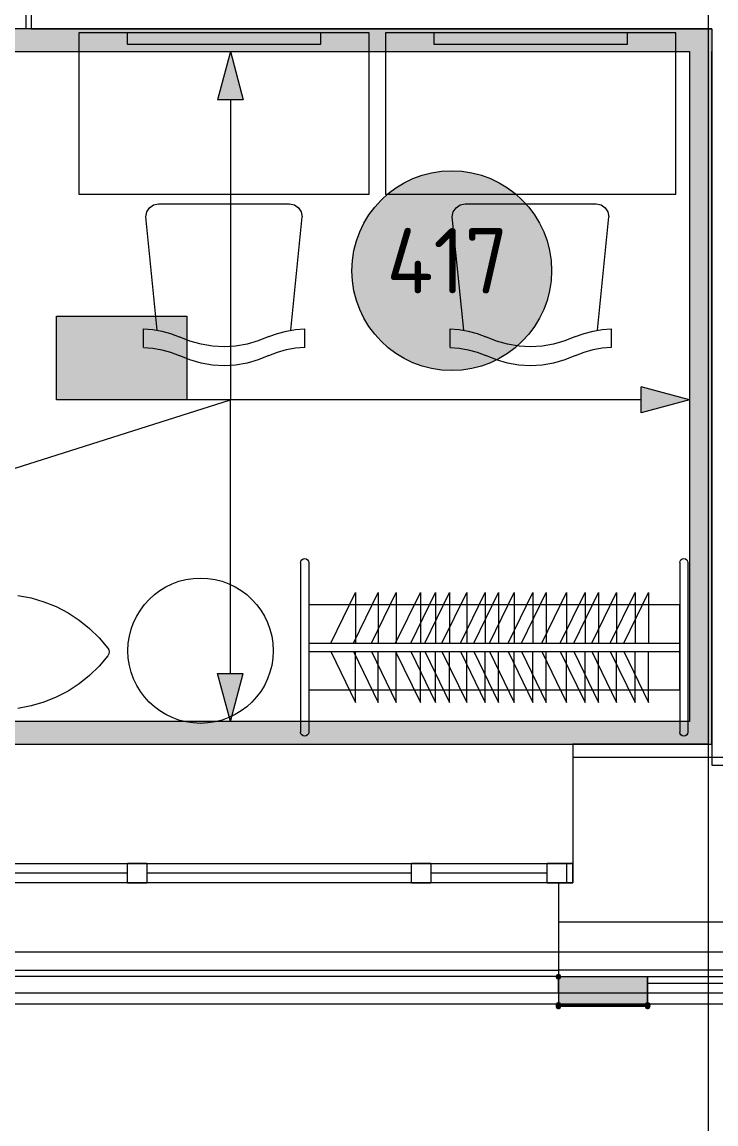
# Model space of a CAD drawing. Header units: millimetres. Extents: x 0 to 1189, y 0 to 841.
# Drawn here: x 666.9 to 688.4, y 300.54 to 334.67 of the extents above; entities that cross this region are included whole.
import ezdxf

# ---------------------------------------------------------------- set-up
doc = ezdxf.new("R2010")
doc.units = ezdxf.units.MM

msp = doc.modelspace()

# ---------------------------------------------------------------- hatches: boundary and pattern name
at = {"true_color": 0xf1d696}
h = msp.add_hatch(color=41, dxfattribs=at)
h.dxf.hatch_style = 2
h.paths.add_polyline_path([(657.727005, 333.754281), (657.727005, 334.454282), (687.57705, 334.454282), (687.57705, 333.754281)])
h = msp.add_hatch(color=41, dxfattribs=at)
h.dxf.hatch_style = 2
h.paths.add_polyline_path([(687.57705, 333.754281), (688.277052, 334.454282), (688.277052, 333.754281)])
h = msp.add_hatch(color=41, dxfattribs=at)
h.dxf.hatch_style = 2
h.paths.add_polyline_path([(687.57705, 333.754281), (687.57705, 334.454282), (688.277052, 334.454282)])
at = {"true_color": 0x0077b0}
h = msp.add_hatch(color=144, dxfattribs=at)
h.dxf.hatch_style = 2
h.paths.add_polyline_path([(673.353029, 333.754281), (673.753029, 332.261278), (672.953028, 332.261278)])
at = {"true_color": 0xf1d696}
h = msp.add_hatch(color=41, dxfattribs=at)
h.dxf.hatch_style = 2
h.paths.add_polyline_path([(687.57705, 333.754281), (688.277052, 333.754281), (688.277052, 313.004249), (687.57705, 313.004249)])
at = {"true_color": 0xffffff}
h = msp.add_hatch(color=7, dxfattribs=at)
edge = h.paths.add_edge_path()
edge.add_arc((680.212539, 326.96677), 3.093505, 0, 360)
at = {"true_color": 0x0077b0}
h = msp.add_hatch(color=144, dxfattribs=at)
h.paths.add_polyline_path([(669.178993, 324.16021), (669.178993, 324.967189), (669.149503, 325.123872), (669.060482, 325.254923), (668.931842, 325.341326), (668.775504, 325.370679), (668.619028, 325.341326), (668.487769, 325.254923), (668.400333, 325.123872), (668.372014, 324.967189), (668.372014, 324.16021), (668.400333, 324.003871), (668.487769, 323.875232), (668.619028, 323.78621), (668.775504, 323.75672), (668.931842, 323.78621), (669.060482, 323.875232), (669.149503, 324.003871)])
h.paths.add_polyline_path([(669.379636, 324.16021), (669.368482, 324.039554), (669.335056, 323.927528), (669.279409, 323.824494), (669.201593, 323.730813), (669.109824, 323.653514), (669.007772, 323.599004), (668.896108, 323.566715), (668.775504, 323.556078), (668.653771, 323.566715), (668.542064, 323.599004), (668.439865, 323.653514), (668.346658, 323.730813), (668.268928, 323.824494), (668.213471, 323.927528), (668.180234, 324.039554), (668.169167, 324.16021), (668.169167, 324.967189), (668.180234, 325.088922), (668.213471, 325.200629), (668.268928, 325.302827), (668.346658, 325.396035), (668.439865, 325.473851), (668.542064, 325.529498), (668.653771, 325.562924), (668.775504, 325.574077), (668.89616, 325.562967), (669.008186, 325.529842), (669.11122, 325.475013), (669.2049, 325.398791), (669.280805, 325.305153), (669.33547, 325.202007), (669.368534, 325.089352), (669.379636, 324.967189)])
h = msp.add_hatch(color=144, dxfattribs=at)
h.paths.add_polyline_path([(669.178993, 324.16021), (669.178993, 324.967189), (669.149503, 325.123872), (669.060482, 325.254923), (668.931842, 325.341326), (668.775504, 325.370679), (668.619028, 325.341326), (668.487769, 325.254923), (668.400333, 325.123872), (668.372014, 324.967189), (668.372014, 324.16021), (668.400333, 324.003871), (668.487769, 323.875232), (668.619028, 323.78621), (668.775504, 323.75672), (668.931842, 323.78621), (669.060482, 323.875232), (669.149503, 324.003871)])
h.paths.add_polyline_path([(669.379636, 324.16021), (669.368482, 324.039554), (669.335056, 323.927528), (669.279409, 323.824494), (669.201593, 323.730813), (669.109824, 323.653514), (669.007772, 323.599004), (668.896108, 323.566715), (668.775504, 323.556078), (668.653771, 323.566715), (668.542064, 323.599004), (668.439865, 323.653514), (668.346658, 323.730813), (668.268928, 323.824494), (668.213471, 323.927528), (668.180234, 324.039554), (668.169167, 324.16021), (668.169167, 324.967189), (668.180234, 325.088922), (668.213471, 325.200629), (668.268928, 325.302827), (668.346658, 325.396035), (668.439865, 325.473851), (668.542064, 325.529498), (668.653771, 325.562924), (668.775504, 325.574077), (668.89616, 325.562967), (669.008186, 325.529842), (669.11122, 325.475013), (669.2049, 325.398791), (669.280805, 325.305153), (669.33547, 325.202007), (669.368534, 325.089352), (669.379636, 324.967189)])
h = msp.add_hatch(color=144, dxfattribs=at)
h.paths.add_polyline_path([(669.178993, 324.16021), (669.178993, 324.967189), (669.149503, 325.123872), (669.060482, 325.254923), (668.931842, 325.341326), (668.775504, 325.370679), (668.619028, 325.341326), (668.487769, 325.254923), (668.400333, 325.123872), (668.372014, 324.967189), (668.372014, 324.16021), (668.400333, 324.003871), (668.487769, 323.875232), (668.619028, 323.78621), (668.775504, 323.75672), (668.931842, 323.78621), (669.060482, 323.875232), (669.149503, 324.003871)])
h.paths.add_polyline_path([(669.379636, 324.16021), (669.368482, 324.039554), (669.335056, 323.927528), (669.279409, 323.824494), (669.201593, 323.730813), (669.109824, 323.653514), (669.007772, 323.599004), (668.896108, 323.566715), (668.775504, 323.556078), (668.653771, 323.566715), (668.542064, 323.599004), (668.439865, 323.653514), (668.346658, 323.730813), (668.268928, 323.824494), (668.213471, 323.927528), (668.180234, 324.039554), (668.169167, 324.16021), (668.169167, 324.967189), (668.180234, 325.088922), (668.213471, 325.200629), (668.268928, 325.302827), (668.346658, 325.396035), (668.439865, 325.473851), (668.542064, 325.529498), (668.653771, 325.562924), (668.775504, 325.574077), (668.89616, 325.562967), (669.008186, 325.529842), (669.11122, 325.475013), (669.2049, 325.398791), (669.280805, 325.305153), (669.33547, 325.202007), (669.368534, 325.089352), (669.379636, 324.967189)])
h = msp.add_hatch(color=144, dxfattribs=at)
h.paths.add_polyline_path([(669.178993, 324.16021), (669.178993, 324.967189), (669.149503, 325.123872), (669.060482, 325.254923), (668.931842, 325.341326), (668.775504, 325.370679), (668.619028, 325.341326), (668.487769, 325.254923), (668.400333, 325.123872), (668.372014, 324.967189), (668.372014, 324.16021), (668.400333, 324.003871), (668.487769, 323.875232), (668.619028, 323.78621), (668.775504, 323.75672), (668.931842, 323.78621), (669.060482, 323.875232), (669.149503, 324.003871)])
h.paths.add_polyline_path([(669.379636, 324.16021), (669.368482, 324.039554), (669.335056, 323.927528), (669.279409, 323.824494), (669.201593, 323.730813), (669.109824, 323.653514), (669.007772, 323.599004), (668.896108, 323.566715), (668.775504, 323.556078), (668.653771, 323.566715), (668.542064, 323.599004), (668.439865, 323.653514), (668.346658, 323.730813), (668.268928, 323.824494), (668.213471, 323.927528), (668.180234, 324.039554), (668.169167, 324.16021), (668.169167, 324.967189), (668.180234, 325.088922), (668.213471, 325.200629), (668.268928, 325.302827), (668.346658, 325.396035), (668.439865, 325.473851), (668.542064, 325.529498), (668.653771, 325.562924), (668.775504, 325.574077), (668.89616, 325.562967), (669.008186, 325.529842), (669.11122, 325.475013), (669.2049, 325.398791), (669.280805, 325.305153), (669.33547, 325.202007), (669.368534, 325.089352), (669.379636, 324.967189)])
h = msp.add_hatch(color=144, dxfattribs=at)
h.dxf.hatch_style = 2
h.paths.add_polyline_path([(671.602113, 325.229568), (671.370603, 324.998057), (671.300047, 324.967189), (671.223911, 324.992476), (671.198624, 325.068613), (671.226736, 325.139168), (671.621957, 325.53439), (671.662747, 325.563742), (671.703537, 325.574077), (671.779673, 325.548514), (671.80496, 325.472102), (671.80496, 323.654745), (671.779673, 323.579987), (671.703537, 323.556078), (671.6274, 323.579987), (671.602113, 323.654745)])
h = msp.add_hatch(color=144, dxfattribs=at)
h.dxf.hatch_style = 2
h.paths.add_polyline_path([(671.602113, 325.229568), (671.370603, 324.998057), (671.300047, 324.967189), (671.223911, 324.992476), (671.198624, 325.068613), (671.226736, 325.139168), (671.621957, 325.53439), (671.662747, 325.563742), (671.703537, 325.574077), (671.779673, 325.548514), (671.80496, 325.472102), (671.80496, 323.654745), (671.779673, 323.579987), (671.703537, 323.556078), (671.6274, 323.579987), (671.602113, 323.654745)])
h = msp.add_hatch(color=144, dxfattribs=at)
h.dxf.hatch_style = 2
h.paths.add_polyline_path([(671.602113, 325.229568), (671.370603, 324.998057), (671.300047, 324.967189), (671.223911, 324.992476), (671.198624, 325.068613), (671.226736, 325.139168), (671.621957, 325.53439), (671.662747, 325.563742), (671.703537, 325.574077), (671.779673, 325.548514), (671.80496, 325.472102), (671.80496, 323.654745), (671.779673, 323.579987), (671.703537, 323.556078), (671.6274, 323.579987), (671.602113, 323.654745)])
h = msp.add_hatch(color=144, dxfattribs=at)
h.dxf.hatch_style = 2
h.paths.add_polyline_path([(671.602113, 325.229568), (671.370603, 324.998057), (671.300047, 324.967189), (671.223911, 324.992476), (671.198624, 325.068613), (671.226736, 325.139168), (671.621957, 325.53439), (671.662747, 325.563742), (671.703537, 325.574077), (671.779673, 325.548514), (671.80496, 325.472102), (671.80496, 323.654745), (671.779673, 323.579987), (671.703537, 323.556078), (671.6274, 323.579987), (671.602113, 323.654745)])
at = {"true_color": 0xffffff}
h = msp.add_hatch(color=7, dxfattribs=at)
h.dxf.hatch_style = 2
h.paths.add_polyline_path([(667.967021, 325.556268), (672.007027, 325.556268), (672.007027, 322.968264), (667.967021, 322.968264)])
h = msp.add_hatch(color=7, dxfattribs=at)
h.dxf.hatch_style = 2
h.paths.add_polyline_path([(667.967021, 325.556268), (672.007027, 325.556268), (672.007027, 322.968264), (667.967021, 322.968264)])
h = msp.add_hatch(color=7, dxfattribs=at)
h.dxf.hatch_style = 2
h.paths.add_polyline_path([(667.967021, 325.556268), (672.007027, 325.556268), (672.007027, 322.968264), (667.967021, 322.968264)])
h = msp.add_hatch(color=7, dxfattribs=at)
h.dxf.hatch_style = 2
h.paths.add_polyline_path([(667.967021, 325.556268), (672.007027, 325.556268), (672.007027, 322.968264), (667.967021, 322.968264)])
at = {"true_color": 0x0077b0}
h = msp.add_hatch(color=144, dxfattribs=at)
h.dxf.hatch_style = 2
h.paths.add_polyline_path([(670.692534, 324.058235), (669.885554, 324.058235), (669.809418, 324.083798), (669.784131, 324.16021), (669.809418, 324.236347), (669.885554, 324.261634), (670.692534, 324.261634), (670.76867, 324.236347), (670.793957, 324.16021), (670.76867, 324.083798)])
h = msp.add_hatch(color=144, dxfattribs=at)
h.dxf.hatch_style = 2
h.paths.add_polyline_path([(670.692534, 324.058235), (669.885554, 324.058235), (669.809418, 324.083798), (669.784131, 324.16021), (669.809418, 324.236347), (669.885554, 324.261634), (670.692534, 324.261634), (670.76867, 324.236347), (670.793957, 324.16021), (670.76867, 324.083798)])
h = msp.add_hatch(color=144, dxfattribs=at)
h.dxf.hatch_style = 2
h.paths.add_polyline_path([(670.692534, 324.058235), (669.885554, 324.058235), (669.809418, 324.083798), (669.784131, 324.16021), (669.809418, 324.236347), (669.885554, 324.261634), (670.692534, 324.261634), (670.76867, 324.236347), (670.793957, 324.16021), (670.76867, 324.083798)])
h = msp.add_hatch(color=144, dxfattribs=at)
h.dxf.hatch_style = 2
h.paths.add_polyline_path([(670.692534, 324.058235), (669.885554, 324.058235), (669.809418, 324.083798), (669.784131, 324.16021), (669.809418, 324.236347), (669.885554, 324.261634), (670.692534, 324.261634), (670.76867, 324.236347), (670.793957, 324.16021), (670.76867, 324.083798)])
h = msp.add_hatch(color=144, dxfattribs=at)
h.dxf.hatch_style = 2
h.paths.add_polyline_path([(687.57705, 322.968264), (686.084048, 322.568264), (686.084048, 323.368265)])
h = msp.add_hatch(color=144, dxfattribs=at)
h.dxf.hatch_style = 2
h.paths.add_polyline_path([(673.353029, 313.004249), (672.953028, 314.496251), (673.753029, 314.496251)])
at = {"true_color": 0xf1d696}
h = msp.add_hatch(color=41, dxfattribs=at)
h.dxf.hatch_style = 2
h.paths.add_polyline_path([(687.57705, 313.004249), (687.57705, 312.304248), (657.727005, 312.304248), (657.727005, 313.004249)])
h = msp.add_hatch(color=41, dxfattribs=at)
h.dxf.hatch_style = 2
h.paths.add_polyline_path([(687.57705, 313.004249), (688.277052, 313.004249), (688.277052, 312.304248)])
h = msp.add_hatch(color=41, dxfattribs=at)
h.dxf.hatch_style = 2
h.paths.add_polyline_path([(687.57705, 312.304248), (687.57705, 313.004249), (688.277052, 312.304248)])
h = msp.add_hatch(color=7)
h.dxf.hatch_style = 2
h.paths.add_polyline_path([(683.429044, 305.094237), (683.455482, 305.030674), (683.519044, 305.004237), (683.582607, 305.030674), (683.609044, 305.094237), (683.609044, 305.104237), (683.582607, 305.167799), (683.519044, 305.194237), (683.455482, 305.167799), (683.429044, 305.104237)])
at = {"true_color": 0x3d3d3d}
h = msp.add_hatch(color=250, dxfattribs=at)
h.dxf.hatch_style = 2
h.paths.add_polyline_path([(683.519044, 305.094237), (686.283048, 305.094237), (686.283048, 304.232235), (683.519044, 304.232235)])
h = msp.add_hatch(color=7)
h.dxf.hatch_style = 2
h.paths.add_polyline_path([(683.609044, 304.232235), (683.582607, 304.295798), (683.519044, 304.322236), (683.455482, 304.295798), (683.429044, 304.232235), (683.429044, 304.219235), (683.455482, 304.155673), (683.519044, 304.129235), (683.582607, 304.155673), (683.609044, 304.219235)])
h = msp.add_hatch(color=7)
h.dxf.hatch_style = 2
h.paths.add_polyline_path([(683.429044, 304.211235), (683.455482, 304.147673), (683.519044, 304.121235), (683.582607, 304.147673), (683.609044, 304.211235), (683.582607, 304.277798), (683.519044, 304.304236), (683.455482, 304.277798)])
h = msp.add_hatch(color=7)
h.dxf.hatch_style = 2
h.paths.add_polyline_path([(683.429044, 304.188235), (683.455482, 304.124673), (683.519044, 304.098235), (683.582607, 304.124673), (683.609044, 304.188235), (683.582607, 304.255798), (683.519044, 304.282236), (683.455482, 304.255798)])
h = msp.add_hatch(color=7)
h.dxf.hatch_style = 2
h.paths.add_polyline_path([(683.429044, 304.176235), (683.455482, 304.112673), (683.519044, 304.086235), (683.582607, 304.112673), (683.609044, 304.176235), (683.609044, 304.189235), (683.582607, 304.252798), (683.519044, 304.279236), (683.455482, 304.252798), (683.429044, 304.189235)])
h = msp.add_hatch(color=7)
h.dxf.hatch_style = 2
h.paths.add_polyline_path([(683.609044, 304.189235), (683.582607, 304.252798), (683.519044, 304.279236), (683.455482, 304.252798), (683.429044, 304.189235), (683.429044, 304.176235), (683.455482, 304.112673), (683.519044, 304.086235), (683.582607, 304.112673), (683.609044, 304.176235)])
h = msp.add_hatch(color=7)
h.dxf.hatch_style = 2
h.paths.add_polyline_path([(683.609044, 304.186235), (683.582607, 304.249798), (683.519044, 304.276236), (683.455482, 304.249798), (683.429044, 304.186235), (683.429044, 304.176235), (683.455482, 304.112673), (683.519044, 304.086235), (683.582607, 304.112673), (683.609044, 304.176235)])
h = msp.add_hatch(color=250, dxfattribs=at)
h.dxf.hatch_style = 2
h.paths.add_polyline_path([(686.283048, 304.214235), (683.519044, 304.214235)])
h = msp.add_hatch(color=250, dxfattribs=at)
h.dxf.hatch_style = 2
h.paths.add_polyline_path([(683.519044, 304.176235), (683.519044, 304.188235), (686.283048, 304.188235), (686.283048, 304.176235)])
h = msp.add_hatch(color=7)
h.dxf.hatch_style = 2
h.paths.add_polyline_path([(686.193048, 304.219235), (686.219486, 304.155673), (686.283048, 304.129235), (686.346611, 304.155673), (686.373049, 304.219235), (686.373049, 304.232235), (686.346611, 304.295798), (686.283048, 304.322236), (686.219486, 304.295798), (686.193048, 304.232235)])
h = msp.add_hatch(color=7)
h.dxf.hatch_style = 2
h.paths.add_polyline_path([(686.373049, 304.214235), (686.346611, 304.277798), (686.283048, 304.304236), (686.219486, 304.277798), (686.193048, 304.214235), (686.219486, 304.147673), (686.283048, 304.121235), (686.346611, 304.147673)])
h = msp.add_hatch(color=7)
h.dxf.hatch_style = 2
h.paths.add_polyline_path([(686.373049, 304.192235), (686.346611, 304.255798), (686.283048, 304.282236), (686.219486, 304.255798), (686.193048, 304.192235), (686.219486, 304.124673), (686.283048, 304.098235), (686.346611, 304.124673)])
h = msp.add_hatch(color=7)
h.dxf.hatch_style = 2
h.paths.add_polyline_path([(686.193048, 304.176235), (686.219486, 304.112673), (686.283048, 304.086235), (686.346611, 304.112673), (686.373049, 304.176235), (686.373049, 304.189235), (686.346611, 304.252798), (686.283048, 304.279236), (686.219486, 304.252798), (686.193048, 304.189235)])
h = msp.add_hatch(color=7)
h.dxf.hatch_style = 2
h.paths.add_polyline_path([(686.373049, 304.189235), (686.346611, 304.252798), (686.283048, 304.279236), (686.219486, 304.252798), (686.193048, 304.189235), (686.193048, 304.176235), (686.219486, 304.112673), (686.283048, 304.086235), (686.346611, 304.112673), (686.373049, 304.176235)])
h = msp.add_hatch(color=7)
h.dxf.hatch_style = 2
h.paths.add_polyline_path([(686.193048, 304.176235), (686.219486, 304.112673), (686.283048, 304.086235), (686.346611, 304.112673), (686.373049, 304.176235), (686.373049, 304.186235), (686.346611, 304.249798), (686.283048, 304.276236), (686.219486, 304.249798), (686.193048, 304.186235)])

# ---------------------------------------------------------------- linework, layer by layer
at = {"color": 7, "lineweight": 0}
for points in [[(688.173051, 237.332133), (688.173051, 497.564531)], [(667.027019, 334.454282), (667.027019, 335.554283)], [(667.177019, 335.554283), (667.177019, 334.454282)], [(688.277052, 334.454282), (657.027004, 334.454282)], [(667.177019, 334.454282), (667.027019, 334.454282)], [(667.177019, 334.454282), (688.277052, 334.454282)], [(688.277052, 334.454282), (688.277052, 311.656247)], [(688.277052, 334.454282), (688.277052, 333.754281)], [(657.727005, 333.754281), (687.57705, 333.754281)], [(687.57705, 333.754281), (687.57705, 313.004249)], [(688.277052, 313.004249), (688.277052, 333.754281)], [(677.119034, 326.96727), (677.135006, 327.283476), (677.181884, 327.590556), (677.258115, 327.886955), (677.362144, 328.171116), (677.492418, 328.441484), (677.647381, 328.696503), (677.82548, 328.934618), (678.025161, 329.154274), (678.244869, 329.353913), (678.48305, 329.531981), (678.73815, 329.686922), (679.008615, 329.817181), (679.292891, 329.921201), (679.589423, 329.997427), (679.896657, 330.044304), (680.213039, 330.060275), (680.529245, 330.044304), (680.836325, 329.997427), (681.132724, 329.921201), (681.416885, 329.817181), (681.687253, 329.686922), (681.942272, 329.531981), (682.180387, 329.353913), (682.400043, 329.154274), (682.599682, 328.934618), (682.77775, 328.696503), (682.932691, 328.441484), (683.06295, 328.171116), (683.16697, 327.886955), (683.243196, 327.590556), (683.290073, 327.283476), (683.306044, 326.96727)], [(683.306044, 326.96727), (683.290073, 326.650888), (683.243196, 326.343654), (683.16697, 326.047122), (683.06295, 325.762847), (682.932691, 325.492381), (682.77775, 325.237281), (682.599682, 324.9991), (682.400043, 324.779392), (682.180387, 324.579711), (681.942272, 324.401612), (681.687253, 324.246649), (681.416885, 324.116375), (681.132724, 324.012346), (680.836325, 323.936115), (680.529245, 323.889237), (680.213039, 323.873266), (679.896657, 323.889237), (679.589423, 323.936115), (679.292891, 324.012346), (679.008615, 324.116375), (678.73815, 324.246649), (678.48305, 324.401612), (678.244869, 324.579711), (678.025161, 324.779392), (677.82548, 324.9991), (677.647381, 325.237281), (677.492418, 325.492381), (677.362144, 325.762847), (677.258115, 326.047122), (677.181884, 326.343654), (677.135006, 326.650888), (677.119034, 326.96727)], [(687.57705, 313.004249), (657.727005, 313.004249)], [(688.277052, 312.304248), (688.277052, 313.004249)], [(657.727005, 312.304248), (688.277052, 312.304248)], [(665.769017, 312.304248), (683.969045, 312.304248)], [(688.173051, 312.304248), (683.969045, 312.304248)], [(683.969045, 312.304248), (683.969045, 311.904247)], [(688.173051, 311.904247), (688.173051, 312.304248)], [(683.969045, 311.904247), (683.969045, 308.604242)], [(683.969045, 311.904247), (693.96906, 311.904247)], [(688.277052, 311.656247), (689.777054, 311.656247)], [(666.569018, 308.604242), (670.169024, 308.604242)], [(670.169024, 308.004241), (670.169024, 308.604242)], [(670.169024, 308.604242), (670.769025, 308.604242)], [(670.769025, 308.604242), (670.169024, 308.604242)], [(670.769025, 308.604242), (670.769025, 308.004241)], [(670.769025, 308.604242), (678.969037, 308.604242)], [(678.969037, 308.004241), (678.969037, 308.604242)], [(678.969037, 308.604242), (679.569038, 308.604242)], [(679.569038, 308.604242), (678.969037, 308.604242)], [(679.569038, 308.604242), (679.569038, 308.004241)], [(679.569038, 308.604242), (683.169044, 308.604242)], [(683.169044, 308.004241), (683.169044, 308.604242)], [(683.169044, 308.604242), (683.969045, 308.604242)], [(683.969045, 308.604242), (683.169044, 308.604242)], [(683.769045, 308.604242), (683.769045, 308.004241)], [(683.969045, 308.604242), (683.969045, 308.004241)], [(683.969045, 308.004241), (683.969045, 308.604242)], [(670.169024, 308.304242), (666.569018, 308.304242)], [(678.969037, 308.304242), (670.769025, 308.304242)], [(683.169044, 308.304242), (679.569038, 308.304242)], [(670.169024, 308.004241), (666.569018, 308.004241)], [(670.769025, 308.004241), (670.169024, 308.004241)], [(670.169024, 308.004241), (670.769025, 308.004241)], [(678.969037, 308.004241), (670.769025, 308.004241)], [(679.569038, 308.004241), (678.969037, 308.004241)], [(678.969037, 308.004241), (679.569038, 308.004241)], [(683.169044, 308.004241), (679.569038, 308.004241)], [(683.969045, 308.004241), (683.169044, 308.004241)], [(683.169044, 308.004241), (683.969045, 308.004241)], [(683.519044, 308.004241), (683.519044, 306.804239)], [(683.519044, 306.804239), (694.369061, 306.804239)], [(683.519044, 306.804239), (683.519044, 305.104237)], [(202.529309, 305.871238), (808.382235, 305.871238)], [(666.169018, 305.304237), (683.519044, 305.304237)], [(683.519044, 305.104237), (666.169018, 305.104237)], [(694.369061, 305.304237), (683.519044, 305.304237)], [(683.519044, 305.104237), (694.369061, 305.104237)], [(683.519044, 305.094237), (683.519044, 304.604236)], [(683.519044, 304.604236), (683.519044, 305.094237)], [(686.283048, 305.094237), (683.519044, 305.094237)], [(686.283048, 305.094237), (683.519044, 305.094237)], [(686.283048, 305.104237), (686.283048, 304.904237)], [(686.283048, 304.904237), (686.283048, 305.094237)], [(686.283048, 304.904237), (690.283055, 304.904237)], [(686.283048, 304.904237), (686.283048, 304.176235)], [(686.283048, 304.189235), (686.283048, 304.904237)], [(382.359584, 304.604236), (694.369061, 304.604236)], [(683.519044, 304.604236), (716.328094, 304.604236)], [(683.519044, 304.604236), (683.519044, 304.254236)], [(715.978094, 304.254236), (662.783013, 304.254236)], [(683.519044, 304.254236), (683.519044, 304.189235)], [(683.519044, 304.176235), (683.519044, 304.254236)], [(683.519044, 304.189235), (683.519044, 304.232235)], [(686.283048, 304.232235), (683.519044, 304.232235)], [(683.519044, 304.219235), (683.519044, 304.189235)], [(683.519044, 304.189235), (683.519044, 304.219235)], [(683.519044, 304.219235), (683.519044, 304.189235)], [(686.283048, 304.219235), (683.519044, 304.219235)], [(686.283048, 304.214235), (683.519044, 304.214235)], [(683.519044, 304.192235), (683.519044, 304.211235)], [(683.519044, 304.211235), (683.519044, 304.192235)], [(686.283048, 304.211235), (683.519044, 304.211235)], [(686.283048, 304.192235), (683.519044, 304.192235)], [(686.283048, 304.189235), (683.519044, 304.189235)], [(686.283048, 304.188235), (683.519044, 304.188235)], [(686.283048, 304.186235), (683.519044, 304.186235)], [(686.283048, 304.176235), (683.519044, 304.176235)], [(686.283048, 304.176235), (683.519044, 304.176235)], [(686.283048, 304.232235), (686.283048, 304.189235)], [(686.283048, 304.189235), (686.283048, 304.219235)], [(686.283048, 304.219235), (686.283048, 304.189235)], [(686.283048, 304.189235), (686.283048, 304.219235)], [(686.283048, 304.192235), (686.283048, 304.211235)], [(686.283048, 304.211235), (686.283048, 304.192235)]]:
    msp.add_lwpolyline(points, dxfattribs=at)
at = {"color": 253, "lineweight": 0, "true_color": 0x999999}
for points in [[(677.657035, 334.334281), (668.657022, 334.334281)], [(668.657022, 334.334281), (668.657022, 329.334274)], [(670.157024, 334.334281), (670.157024, 333.984281)], [(676.157033, 333.984281), (676.157033, 334.334281)], [(677.657035, 329.334274), (677.657035, 334.334281)], [(687.15705, 334.334281), (678.157036, 334.334281)], [(678.157036, 334.334281), (678.157036, 329.334274)], [(679.657038, 334.334281), (679.657038, 333.984281)], [(685.657048, 333.984281), (685.657048, 334.334281)], [(687.15705, 329.334274), (687.15705, 334.334281)], [(670.157024, 333.984281), (676.157033, 333.984281)], [(679.657038, 333.984281), (685.657048, 333.984281)], [(668.657022, 329.334274), (677.657035, 329.334274)], [(678.157036, 329.334274), (687.15705, 329.334274)], [(670.731025, 328.638273), (670.762103, 328.792117), (670.8469, 328.918023), (670.972759, 329.003055), (671.127025, 329.034273)], [(671.127025, 329.034273), (675.187032, 329.034273)], [(675.187032, 329.034273), (675.341297, 329.003055), (675.467157, 328.918023), (675.551954, 328.792117), (675.583032, 328.638273)], [(680.231039, 328.638273), (680.262117, 328.792117), (680.346914, 328.918023), (680.472774, 329.003055), (680.62704, 329.034273)], [(680.62704, 329.034273), (684.687046, 329.034273)], [(684.687046, 329.034273), (684.841312, 329.003055), (684.967171, 328.918023), (685.051968, 328.792117), (685.083047, 328.638273)], [(671.087025, 325.126267), (670.731025, 328.638273)], [(675.228032, 325.126267), (675.583032, 328.638273)], [(680.58704, 325.126267), (680.231039, 328.638273)], [(684.728046, 325.126267), (685.083047, 328.638273)], [(670.662025, 325.165267), (670.945775, 325.142064), (671.225775, 325.093642), (671.500151, 325.020283), (671.767026, 324.922267)], [(670.662025, 324.589267), (670.662025, 325.165267)], [(673.157028, 324.605267), (672.79795, 324.62597), (672.444402, 324.686142), (672.099667, 324.785126), (671.767026, 324.922267)], [(674.550031, 324.930267), (674.216218, 324.794267), (673.87078, 324.694267), (673.516716, 324.631017), (673.157028, 324.605267)], [(674.550031, 324.928267), (674.816906, 325.025705), (675.091281, 325.098767), (675.371282, 325.14708), (675.655032, 325.170267)], [(675.655032, 325.170267), (675.655032, 324.592267)], [(680.162039, 325.165267), (680.44579, 325.142064), (680.72579, 325.093642), (681.000165, 325.020283), (681.267041, 324.922267)], [(680.162039, 324.589267), (680.162039, 325.165267)], [(682.657043, 324.605267), (682.297964, 324.62597), (681.944417, 324.686142), (681.599682, 324.785126), (681.267041, 324.922267)], [(684.050045, 324.930267), (683.716232, 324.794267), (683.370794, 324.694267), (683.016731, 324.631017), (682.657043, 324.605267)], [(684.050045, 324.928267), (684.31692, 325.025705), (684.591296, 325.098767), (684.871296, 325.14708), (685.155047, 325.170267)], [(685.155047, 325.170267), (685.155047, 324.592267)], [(670.662025, 324.584267), (670.946509, 324.562579), (671.22715, 324.514266), (671.501979, 324.439704), (671.769026, 324.339266)], [(674.550031, 324.342266), (674.816515, 324.44661), (675.091156, 324.525266), (675.371985, 324.577673), (675.657032, 324.603267)], [(680.162039, 324.584267), (680.446524, 324.562579), (680.727165, 324.514266), (681.001994, 324.439704), (681.269041, 324.339266)], [(684.050045, 324.342266), (684.31653, 324.44661), (684.591171, 324.525266), (684.871999, 324.577673), (685.157047, 324.603267)], [(673.156028, 324.024266), (672.79695, 324.044969), (672.443402, 324.105141), (672.098667, 324.204125), (671.766026, 324.341266)], [(674.549031, 324.341266), (674.215639, 324.204125), (673.870155, 324.105141), (673.515857, 324.044969), (673.156028, 324.024266)], [(682.656043, 324.024266), (682.296964, 324.044969), (681.943417, 324.105141), (681.598682, 324.204125), (681.266041, 324.341266)], [(684.049045, 324.341266), (683.715654, 324.204125), (683.370169, 324.105141), (683.015872, 324.044969), (682.656043, 324.024266)], [(675.531032, 317.926256), (675.54086, 317.974897), (675.567657, 318.014632), (675.607392, 318.041428), (675.656032, 318.051257), (675.704673, 318.041428), (675.744407, 318.014632), (675.771204, 317.974897), (675.781032, 317.926256)], [(675.531032, 317.926256), (675.531032, 312.676248)], [(675.781032, 317.926256), (675.781032, 312.676248)], [(687.28105, 317.926256), (687.290878, 317.974897), (687.317675, 318.014632), (687.35741, 318.041428), (687.40605, 318.051257), (687.454691, 318.041428), (687.494425, 318.014632), (687.521222, 317.974897), (687.53105, 317.926256)], [(687.28105, 317.926256), (687.28105, 312.676248)], [(687.53105, 317.926256), (687.53105, 312.676248)], [(666.766019, 316.909255), (667.176502, 316.831878), (667.574504, 316.715489), (667.957483, 316.561577), (668.322896, 316.371629), (668.668199, 316.147135), (668.99085, 315.889581), (669.288306, 315.600458), (669.558023, 315.281252)], [(676.465033, 315.426253), (677.234035, 317.005255)], [(677.168035, 315.426253), (677.937036, 317.005255)], [(677.234035, 317.005255), (677.234035, 315.426253)], [(677.727035, 315.426253), (678.496037, 317.005255)], [(677.937036, 317.005255), (677.937036, 315.426253)], [(678.473037, 315.426253), (679.242038, 317.005255)], [(678.496037, 317.005255), (678.496037, 315.426253)], [(678.946037, 315.426253), (679.715038, 317.005255)], [(679.242038, 317.005255), (679.242038, 315.426253)], [(679.376038, 315.426253), (680.145039, 317.005255)], [(679.715038, 317.005255), (679.715038, 315.426253)], [(679.907039, 315.426253), (680.67604, 317.005255)], [(680.145039, 317.005255), (680.145039, 315.426253)], [(680.48104, 315.426253), (681.250041, 317.005255)], [(680.67604, 317.005255), (680.67604, 315.426253)], [(680.89604, 315.426253), (681.665041, 317.005255)], [(681.250041, 317.005255), (681.250041, 315.426253)], [(681.384041, 315.426253), (682.153042, 317.005255)], [(681.665041, 317.005255), (681.665041, 315.426253)], [(681.958042, 315.426253), (682.727043, 317.005255)], [(682.153042, 317.005255), (682.153042, 315.426253)], [(682.373043, 315.426253), (683.142044, 317.005255)], [(682.727043, 317.005255), (682.727043, 315.426253)], [(683.004043, 315.426253), (683.773045, 317.005255)], [(683.142044, 317.005255), (683.142044, 315.426253)], [(683.578044, 315.426253), (684.347046, 317.005255)], [(683.773045, 317.005255), (683.773045, 315.426253)], [(683.994045, 315.426253), (684.763046, 317.005255)], [(684.347046, 317.005255), (684.347046, 315.426253)], [(684.553046, 315.426253), (685.322047, 317.005255)], [(684.763046, 317.005255), (684.763046, 315.426253)], [(685.127047, 315.426253), (685.896048, 317.005255)], [(685.322047, 317.005255), (685.322047, 315.426253)], [(685.542047, 315.426253), (686.311049, 317.005255)], [(685.896048, 317.005255), (685.896048, 315.426253)], [(686.311049, 317.005255), (686.311049, 315.426253)], [(687.28105, 316.613254), (675.781032, 316.613254)], [(675.781032, 316.613254), (675.781032, 313.98825)], [(687.28105, 313.98825), (687.28105, 316.613254)], [(675.781032, 315.426253), (687.28105, 315.426253)], [(669.558023, 315.038252), (669.288306, 314.719003), (668.99085, 314.429767), (668.668199, 314.172053), (668.322896, 313.947375), (667.957483, 313.757244), (667.574504, 313.603172), (667.176502, 313.48667), (666.766019, 313.40925)], [(669.558023, 315.281252), (669.588273, 315.223627), (669.599023, 315.159252), (669.588273, 315.095752), (669.558023, 315.038252)], [(675.781032, 315.176252), (687.28105, 315.176252)], [(676.465033, 315.176252), (677.234035, 313.59725)], [(677.168035, 315.176252), (677.937036, 313.59725)], [(677.234035, 313.59725), (677.234035, 315.176252)], [(677.727035, 315.176252), (678.496037, 313.59725)], [(677.937036, 313.59725), (677.937036, 315.176252)], [(678.473037, 315.176252), (679.242038, 313.59725)], [(678.496037, 313.59725), (678.496037, 315.176252)], [(678.946037, 315.176252), (679.715038, 313.59725)], [(679.242038, 313.59725), (679.242038, 315.176252)], [(679.376038, 315.176252), (680.145039, 313.59725)], [(679.715038, 313.59725), (679.715038, 315.176252)], [(679.907039, 315.176252), (680.67604, 313.59725)], [(680.145039, 313.59725), (680.145039, 315.176252)], [(680.48104, 315.176252), (681.250041, 313.59725)], [(680.67604, 313.59725), (680.67604, 315.176252)], [(680.89604, 315.176252), (681.665041, 313.59725)], [(681.250041, 313.59725), (681.250041, 315.176252)], [(681.384041, 315.176252), (682.153042, 313.59725)], [(681.665041, 313.59725), (681.665041, 315.176252)], [(681.958042, 315.176252), (682.727043, 313.59725)], [(682.153042, 313.59725), (682.153042, 315.176252)], [(682.373043, 315.176252), (683.142044, 313.59725)], [(682.727043, 313.59725), (682.727043, 315.176252)], [(683.004043, 315.176252), (683.773045, 313.59725)], [(683.142044, 313.59725), (683.142044, 315.176252)], [(683.578044, 315.176252), (684.347046, 313.59725)], [(683.773045, 313.59725), (683.773045, 315.176252)], [(683.994045, 315.176252), (684.763046, 313.59725)], [(684.347046, 313.59725), (684.347046, 315.176252)], [(684.553046, 315.176252), (685.322047, 313.59725)], [(684.763046, 313.59725), (684.763046, 315.176252)], [(685.127047, 315.176252), (685.896048, 313.59725)], [(685.322047, 313.59725), (685.322047, 315.176252)], [(685.542047, 315.176252), (686.311049, 313.59725)], [(685.896048, 313.59725), (685.896048, 315.176252)], [(686.311049, 313.59725), (686.311049, 315.176252)], [(675.781032, 313.98825), (687.28105, 313.98825)], [(675.781032, 312.676248), (675.771204, 312.627608), (675.744407, 312.587873), (675.704673, 312.561076), (675.656032, 312.551248), (675.607392, 312.561076), (675.567657, 312.587873), (675.54086, 312.627608), (675.531032, 312.676248)], [(687.53105, 312.676248), (687.521222, 312.627608), (687.494425, 312.587873), (687.454691, 312.561076), (687.40605, 312.551248), (687.35741, 312.561076), (687.317675, 312.587873), (687.290878, 312.627608), (687.28105, 312.676248)]]:
    msp.add_lwpolyline(points, dxfattribs=at)
at = {"color": 144, "lineweight": 0, "true_color": 0x0077b0}
for points in [[(673.353029, 333.754281), (672.953028, 332.261278)], [(673.353029, 333.754281), (673.753029, 332.261278)], [(673.753029, 332.261278), (672.953028, 332.261278)], [(673.353029, 332.261278), (673.353029, 322.968264)], [(667.967021, 325.556268), (672.007027, 325.556268)], [(667.967021, 322.968264), (667.967021, 325.556268)], [(667.967021, 325.556268), (672.007027, 325.556268)], [(667.967021, 322.968264), (667.967021, 325.556268)], [(667.967021, 325.556268), (672.007027, 325.556268)], [(667.967021, 322.968264), (667.967021, 325.556268)], [(667.967021, 325.556268), (672.007027, 325.556268)], [(667.967021, 322.968264), (667.967021, 325.556268)], [(672.007027, 325.556268), (672.007027, 322.968264)], [(672.007027, 325.556268), (672.007027, 322.968264)], [(672.007027, 325.556268), (672.007027, 322.968264)], [(672.007027, 325.556268), (672.007027, 322.968264)], [(686.084048, 322.568264), (686.084048, 323.368265)], [(687.57705, 322.968264), (686.084048, 323.368265)], [(659.150007, 318.461257), (673.353029, 322.968264)], [(672.007027, 322.968264), (667.967021, 322.968264)], [(672.007027, 322.968264), (667.967021, 322.968264)], [(672.007027, 322.968264), (667.967021, 322.968264)], [(672.007027, 322.968264), (667.967021, 322.968264)], [(673.353029, 322.968264), (672.007027, 322.968264)], [(673.353029, 322.968264), (672.007027, 322.968264)], [(673.353029, 322.968264), (672.007027, 322.968264)], [(673.353029, 322.968264), (672.007027, 322.968264)], [(686.084048, 322.968264), (673.353029, 322.968264)], [(673.353029, 314.496251), (673.353029, 322.968264)], [(687.57705, 322.968264), (686.084048, 322.568264)], [(672.953028, 314.496251), (673.753029, 314.496251)], [(673.353029, 313.004249), (672.953028, 314.496251)], [(673.353029, 313.004249), (673.753029, 314.496251)]]:
    msp.add_lwpolyline(points, dxfattribs=at)
at = {"color": 253, "lineweight": 0, "true_color": 0x999999}
msp.add_circle((672.429027, 315.197252), 2.250003, dxfattribs=at)

# ---------------------------------------------------------------- texts
at = {"color": 7, "insert": (678.192058, 328.288743), "char_height": 2.026853, "attachment_point": 1}
msp.add_mtext('{\\fGOSTCommon|b0|i0|c0;417}', dxfattribs=at)

doc.saveas('drawing.dxf')
